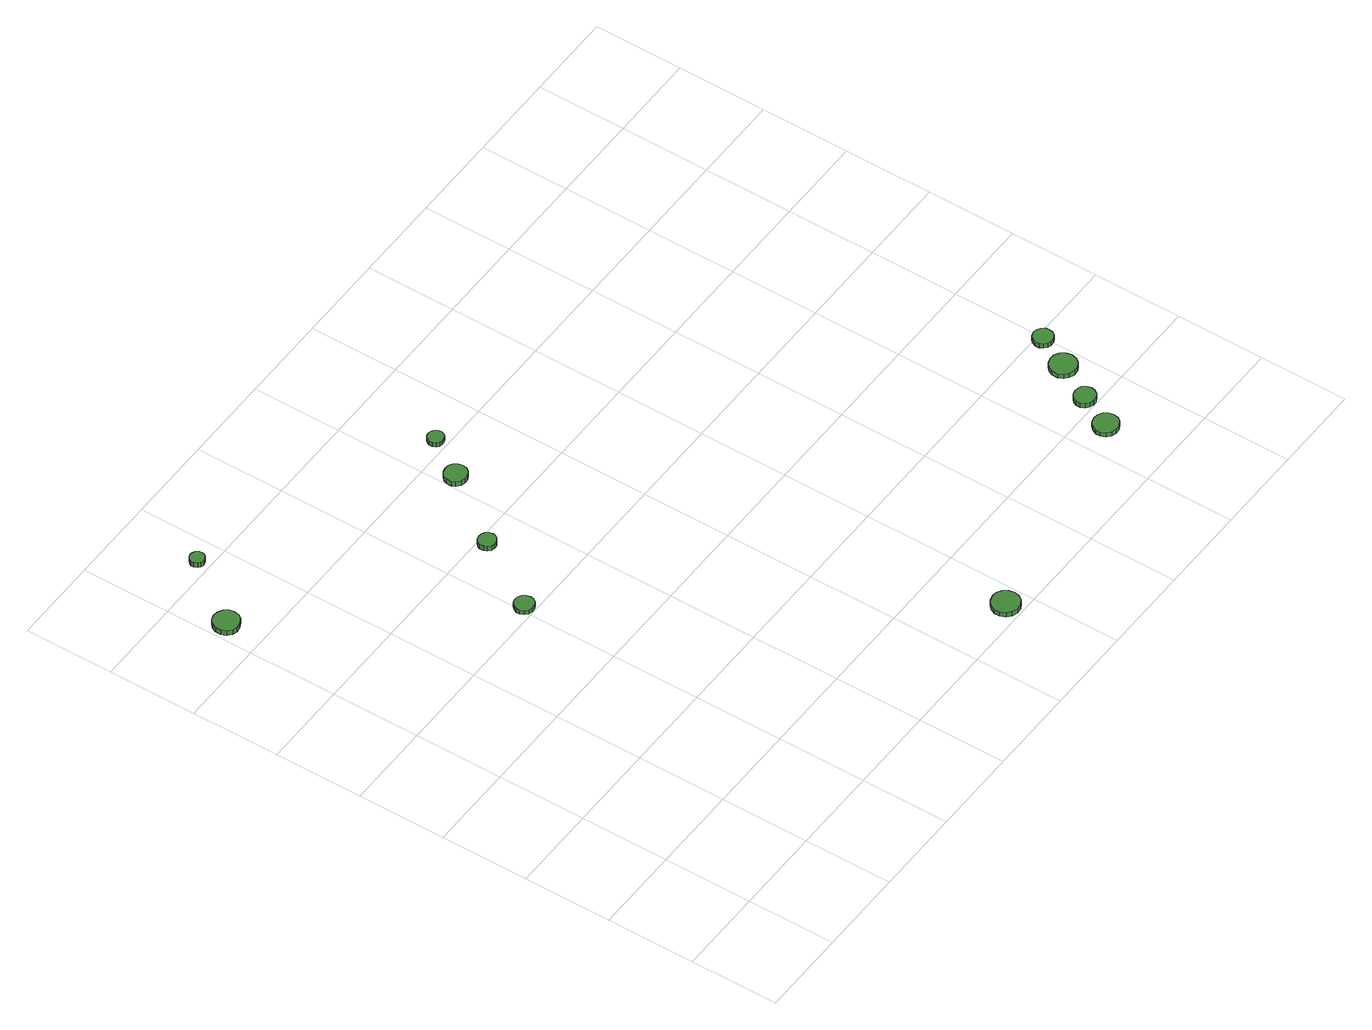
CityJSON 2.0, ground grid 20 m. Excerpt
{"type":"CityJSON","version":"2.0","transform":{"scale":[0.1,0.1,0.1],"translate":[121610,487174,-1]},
"CityObjects":{
"tree1":{"type":"SolitaryVegetationObject","attributes":{"function":"something"},"geometry":[{"type":"MultiSurface","lod":"1","boundaries":[[[0,1,2,3,4,5,6,7,8,9,10,11,12,13,14]],[[15,16,17,18,19,20,21,22,23,24,25,26,27,28,29]],[[0,29,28,1]],[[1,28,27,2]],[[2,27,26,3]],[[3,26,25,4]],[[4,25,24,5]],[[5,24,23,6]],[[6,23,22,7]],[[7,22,21,8]],[[8,21,20,9]],[[9,20,19,10]],[[10,19,18,11]],[[11,18,17,12]],[[12,17,16,13]],[[13,16,15,14]],[[14,15,29,0]]]}]},
"tree2":{"type":"SolitaryVegetationObject","attributes":{"function":"something"},"geometry":[{"type":"MultiSurface","lod":"1","boundaries":[[[30,31,32,33,34,35,36,37,38,39,40,41,42,43,44]],[[45,46,47,48,49,50,51,52,53,54,55,56,57,58,59]],[[30,59,58,31]],[[31,58,57,32]],[[32,57,56,33]],[[33,56,55,34]],[[34,55,54,35]],[[35,54,53,36]],[[36,53,52,37]],[[37,52,51,38]],[[38,51,50,39]],[[39,50,49,40]],[[40,49,48,41]],[[41,48,47,42]],[[42,47,46,43]],[[43,46,45,44]],[[44,45,59,30]]]}]},
"tree3":{"type":"SolitaryVegetationObject","attributes":{"function":"something"},"geometry":[{"type":"MultiSurface","lod":"1","boundaries":[[[60,61,62,63,64,65,66,67,68,69,70,71,72,73,74]],[[75,76,77,78,79,80,81,82,83,84,85,86,87,88,89]],[[60,89,88,61]],[[61,88,87,62]],[[62,87,86,63]],[[63,86,85,64]],[[64,85,84,65]],[[65,84,83,66]],[[66,83,82,67]],[[67,82,81,68]],[[68,81,80,69]],[[69,80,79,70]],[[70,79,78,71]],[[71,78,77,72]],[[72,77,76,73]],[[73,76,75,74]],[[74,75,89,60]]]}]},
"tree4":{"type":"SolitaryVegetationObject","attributes":{"function":"something"},"geometry":[{"type":"MultiSurface","lod":"1","boundaries":[[[90,91,92,93,94,95,96,97,98,99,100,101,102,103,104]],[[105,106,107,108,109,110,111,112,113,114,115,116,117,118,119]],[[90,119,118,91]],[[91,118,117,92]],[[92,117,116,93]],[[93,116,115,94]],[[94,115,114,95]],[[95,114,113,96]],[[96,113,112,97]],[[97,112,111,98]],[[98,111,110,99]],[[99,110,109,100]],[[100,109,108,101]],[[101,108,107,102]],[[102,107,106,103]],[[103,106,105,104]],[[104,105,119,90]]]}]},
"tree5":{"type":"SolitaryVegetationObject","attributes":{"function":"something"},"geometry":[{"type":"MultiSurface","lod":"1","boundaries":[[[120,121,122,123,124,125,126,127,128,129,130,131,132,133,134]],[[135,136,137,138,139,140,141,142,143,144,145,146,147,148,149]],[[120,149,148,121]],[[121,148,147,122]],[[122,147,146,123]],[[123,146,145,124]],[[124,145,144,125]],[[125,144,143,126]],[[126,143,142,127]],[[127,142,141,128]],[[128,141,140,129]],[[129,140,139,130]],[[130,139,138,131]],[[131,138,137,132]],[[132,137,136,133]],[[133,136,135,134]],[[134,135,149,120]]]}]},
"tree6":{"type":"SolitaryVegetationObject","attributes":{"function":"something"},"geometry":[{"type":"MultiSurface","lod":"1","boundaries":[[[150,151,152,153,154,155,156,157,158,159,160,161,162,163,164]],[[165,166,167,168,169,170,171,172,173,174,175,176,177,178,179]],[[150,179,178,151]],[[151,178,177,152]],[[152,177,176,153]],[[153,176,175,154]],[[154,175,174,155]],[[155,174,173,156]],[[156,173,172,157]],[[157,172,171,158]],[[158,171,170,159]],[[159,170,169,160]],[[160,169,168,161]],[[161,168,167,162]],[[162,167,166,163]],[[163,166,165,164]],[[164,165,179,150]]]}]},
"tree7":{"type":"SolitaryVegetationObject","attributes":{"function":"something"},"geometry":[{"type":"MultiSurface","lod":"1","boundaries":[[[180,181,182,183,184,185,186,187,188,189,190,191,192,193,194]],[[195,196,197,198,199,200,201,202,203,204,205,206,207,208,209]],[[180,209,208,181]],[[181,208,207,182]],[[182,207,206,183]],[[183,206,205,184]],[[184,205,204,185]],[[185,204,203,186]],[[186,203,202,187]],[[187,202,201,188]],[[188,201,200,189]],[[189,200,199,190]],[[190,199,198,191]],[[191,198,197,192]],[[192,197,196,193]],[[193,196,195,194]],[[194,195,209,180]]]}]},
"tree8":{"type":"SolitaryVegetationObject","attributes":{"function":"something"},"geometry":[{"type":"MultiSurface","lod":"1","boundaries":[[[210,211,212,213,214,215,216,217,218,219,220,221,222,223,224]],[[225,226,227,228,229,230,231,232,233,234,235,236,237,238,239]],[[210,239,238,211]],[[211,238,237,212]],[[212,237,236,213]],[[213,236,235,214]],[[214,235,234,215]],[[215,234,233,216]],[[216,233,232,217]],[[217,232,231,218]],[[218,231,230,219]],[[219,230,229,220]],[[220,229,228,221]],[[221,228,227,222]],[[222,227,226,223]],[[223,226,225,224]],[[224,225,239,210]]]}]},
"tree9":{"type":"SolitaryVegetationObject","attributes":{"function":"something"},"geometry":[{"type":"MultiSurface","lod":"1","boundaries":[[[240,241,242,243,244,245,246,247,248,249,250,251,252,253,254]],[[255,256,257,258,259,260,261,262,263,264,265,266,267,268,269]],[[240,269,268,241]],[[241,268,267,242]],[[242,267,266,243]],[[243,266,265,244]],[[244,265,264,245]],[[245,264,263,246]],[[246,263,262,247]],[[247,262,261,248]],[[248,261,260,249]],[[249,260,259,250]],[[250,259,258,251]],[[251,258,257,252]],[[252,257,256,253]],[[253,256,255,254]],[[254,255,269,240]]]}]},
"tree10":{"type":"SolitaryVegetationObject","attributes":{"function":"something"},"geometry":[{"type":"MultiSurface","lod":"1","boundaries":[[[270,271,272,273,274,275,276,277,278,279,280,281,282,283,284]],[[285,286,287,288,289,290,291,292,293,294,295,296,297,298,299]],[[270,299,298,271]],[[271,298,297,272]],[[272,297,296,273]],[[273,296,295,274]],[[274,295,294,275]],[[275,294,293,276]],[[276,293,292,277]],[[277,292,291,278]],[[278,291,290,279]],[[279,290,289,280]],[[280,289,288,281]],[[281,288,287,282]],[[282,287,286,283]],[[283,286,285,284]],[[284,285,299,270]]]}]},
"tree11":{"type":"SolitaryVegetationObject","attributes":{"function":"something"},"geometry":[{"type":"MultiSurface","lod":"1","boundaries":[[[300,301,302,303,304,305,306,307,308,309,310,311,312,313,314]],[[315,316,317,318,319,320,321,322,323,324,325,326,327,328,329]],[[300,329,328,301]],[[301,328,327,302]],[[302,327,326,303]],[[303,326,325,304]],[[304,325,324,305]],[[305,324,323,306]],[[306,323,322,307]],[[307,322,321,308]],[[308,321,320,309]],[[309,320,319,310]],[[310,319,318,311]],[[311,318,317,312]],[[312,317,316,313]],[[313,316,315,314]],[[314,315,329,300]]]}]}
},
"vertices":[
[60,1280,24],[58,1292,24],[51,1301,24],[40,1307,24],[28,1309,24],[17,1305,24],[8,1297,24],[3,1286,24],[3,1274,24],[8,1263,24],[17,1255,24],[28,1251,24],[40,1253,24],[51,1259,24],[58,1268,24],[58,1268,11],[51,1259,11],[40,1253,11],[28,1251,11],[17,1255,11],[8,1263,11],[3,1274,11],[3,1286,11],[8,1297,11],[17,1305,11],[28,1309,11],[40,1307,11],[51,1301,11],[58,1292,11],[60,1280,11],
[157,1425,24],[156,1431,24],[152,1437,24],[146,1440,24],[140,1441,24],[133,1439,24],[128,1434,24],[125,1428,24],[125,1422,24],[128,1415,24],[133,1411,24],[140,1409,24],[146,1410,24],[152,1413,24],[156,1418,24],[156,1418,11],[152,1413,11],[146,1410,11],[140,1409,11],[133,1411,11],[128,1415,11],[125,1422,11],[125,1428,11],[128,1434,11],[133,1439,11],[140,1441,11],[146,1440,11],[152,1437,11],[156,1431,11],[157,1425,11],
[432,822,17],[430,831,17],[425,838,17],[417,843,17],[408,844,17],[399,841,17],[393,835,17],[389,827,17],[389,818,17],[393,810,17],[399,804,17],[408,801,17],[417,802,17],[425,806,17],[430,813,17],[430,813,6],[425,806,6],[417,802,6],[408,801,6],[399,804,6],[393,810,6],[389,818,6],[389,827,6],[393,835,6],[399,841,6],[408,844,6],[417,843,6],[425,838,6],[430,831,6],[432,822,6],
[528,978,22],[526,987,22],[521,993,22],[514,997,22],[506,998,22],[498,996,22],[492,990,22],[489,983,22],[489,974,22],[492,967,22],[498,961,22],[506,959,22],[514,960,22],[521,964,22],[526,970,22],[526,970,9],[521,964,9],[514,960,9],[506,959,9],[498,961,9],[492,967,9],[489,974,9],[489,983,9],[492,990,9],[498,996,9],[506,998,9],[514,997,9],[521,993,9],[526,987,9],[528,978,9],
[647,1132,23],[645,1142,23],[639,1151,23],[630,1156,23],[620,1157,23],[610,1154,23],[602,1147,23],[598,1137,23],[598,1127,23],[602,1118,23],[610,1111,23],[620,1108,23],[630,1109,23],[639,1114,23],[645,1122,23],[645,1122,10],[639,1114,10],[630,1109,10],[620,1108,10],[610,1111,10],[602,1118,10],[598,1127,10],[598,1137,10],[602,1147,10],[610,1154,10],[620,1157,10],[630,1156,10],[639,1151,10],[645,1142,10],[647,1132,10],
[986,36,16],[983,49,16],[976,59,16],[965,66,16],[952,67,16],[940,63,16],[930,54,16],[925,43,16],[925,30,16],[930,18,16],[940,10,16],[952,6,16],[965,7,16],[976,13,16],[983,24,16],[983,24,4],[976,13,4],[965,7,4],[952,6,4],[940,10,4],[930,18,4],[925,30,4],[925,43,4],[930,54,4],[940,63,4],[952,67,4],[965,66,4],[976,59,4],[983,49,4],[986,36,4],
[704,1224,17],[702,1231,17],[698,1237,17],[692,1241,17],[684,1242,17],[677,1240,17],[672,1235,17],[669,1228,17],[669,1221,17],[672,1214,17],[677,1209,17],[684,1207,17],[692,1208,17],[698,1211,17],[702,1217,17],[702,1217,6],[698,1211,6],[692,1208,6],[684,1207,6],[677,1209,6],[672,1214,6],[669,1221,6],[669,1228,6],[672,1235,6],[677,1240,6],[684,1242,6],[692,1241,6],[698,1237,6],[702,1231,6],[704,1224,6],
[1498,149,16],[1496,160,16],[1489,169,16],[1479,175,16],[1467,176,16],[1456,173,16],[1448,165,16],[1443,154,16],[1443,143,16],[1448,132,16],[1456,125,16],[1467,121,16],[1479,122,16],[1489,128,16],[1496,137,16],[1496,137,5],[1489,128,5],[1479,122,5],[1467,121,5],[1456,125,5],[1448,132,5],[1443,143,5],[1443,154,5],[1448,165,5],[1456,173,5],[1467,176,5],[1479,175,5],[1489,169,5],[1496,160,5],[1498,149,5],
[1532,225,18],[1530,235,18],[1524,243,18],[1515,247,18],[1506,248,18],[1496,245,18],[1489,239,18],[1485,230,18],[1485,220,18],[1489,211,18],[1496,205,18],[1506,202,18],[1515,203,18],[1524,208,18],[1530,216,18],[1530,216,5],[1524,208,5],[1515,203,5],[1506,202,5],[1496,205,5],[1489,211,5],[1485,220,5],[1485,230,5],[1489,239,5],[1496,245,5],[1506,248,5],[1515,247,5],[1524,243,5],[1530,235,5],[1532,225,5],
[1585,309,17],[1582,321,17],[1575,331,17],[1564,338,17],[1552,339,17],[1540,335,17],[1531,327,17],[1526,316,17],[1526,303,17],[1531,292,17],[1540,284,17],[1552,280,17],[1564,281,17],[1575,287,17],[1582,297,17],[1582,297,5],[1575,287,5],[1564,281,5],[1552,280,5],[1540,284,5],[1531,292,5],[1526,303,5],[1526,316,5],[1531,327,5],[1540,335,5],[1552,339,5],[1564,338,5],[1575,331,5],[1582,321,5],[1585,309,5],
[1616,385,17],[1615,394,17],[1609,401,17],[1601,406,17],[1592,407,17],[1583,404,17],[1577,398,17],[1573,389,17],[1573,380,17],[1577,372,17],[1583,366,17],[1592,363,17],[1601,364,17],[1609,368,17],[1615,376,17],[1615,376,5],[1609,368,5],[1601,364,5],[1592,363,5],[1583,366,5],[1577,372,5],[1573,380,5],[1573,389,5],[1577,398,5],[1583,404,5],[1592,407,5],[1601,406,5],[1609,401,5],[1615,394,5],[1616,385,5]
]}
